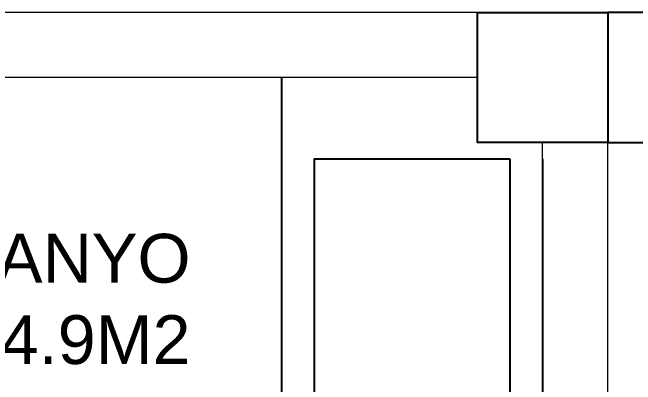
# Model space of a CAD drawing. Header units: millimetres. Extents: x 694231 to 734331, y 4486031 to 4541543.
# Drawn here: x 725938.8 to 726130, y 4492566.1 to 4492680.4 of the extents above; entities that cross this region are included whole.
import ezdxf

# ---------------------------------------------------------------- set-up
doc = ezdxf.new("R2010")
doc.units = ezdxf.units.MM
doc.layers.add('A-BA', color=1, linetype='Continuous')
doc.layers.add('Deko_Zemin Seramik5', color=155, linetype='Continuous')
doc.layers.add('DBM_w_sld', color=111, linetype='Continuous', lineweight=20)
doc.styles.get("Standard").update_dxf_attribs({"font": 'arial.ttf'})

msp = doc.modelspace()

# ---------------------------------------------------------------- linework, layer by layer
at = {"layer": 'A-BA', "ltscale": 10}
for points in [[(726121.45, 4492640.38), (726081.45, 4492640.38), (726081.45, 4492680.38), (726121.45, 4492680.38)], [(726121.45, 4492640.38), (726161.45, 4492640.38), (726161.45, 4492680.38), (726121.45, 4492680.38)]]:
    msp.add_lwpolyline(points, close=True, dxfattribs=at)
at = {"layer": 'DBM_w_sld'}
for points in [[(726081.45, 4491630.38), (726121.45, 4491630.38), (726121.45, 4492680.38), (725402.86, 4492680.38)], [(726161.45, 4491630.38), (726121.45, 4491630.38), (726121.45, 4492680.38), (726840.03, 4492680.38)], [(726081.45, 4492660.38), (725864.6, 4492660.38)], [(726101.45, 4492239.65), (726101.45, 4492640.38)]]:
    msp.add_lwpolyline(points, dxfattribs=at)
at = {"layer": 'Deko_Zemin Seramik5'}
msp.add_lwpolyline([(726101.45, 4492635.38), (726101.45, 4492478), (726021.45, 4492478), (726021.45, 4492660.38)], dxfattribs=at)
msp.add_lwpolyline([(726091.45, 4492635.38), (726091.45, 4492489.97, -0.414145), (726089.45, 4492487.97), (726033.45, 4492487.96, -0.414282), (726031.45, 4492489.96), (726031.45, 4492635.38)], format="xyb", close=True, dxfattribs=at)

# ---------------------------------------------------------------- texts
at = {"color": 5, "lineweight": 53, "insert": (725993.47, 4492612.37), "char_height": 15, "attachment_point": 3}
msp.add_mtext_dynamic_manual_height_columns('{\\C7;BANYO \\P4.9M2}', width=2900.1629, gutter_width=75, heights=[0], dxfattribs=at)

doc.saveas('drawing.dxf')
